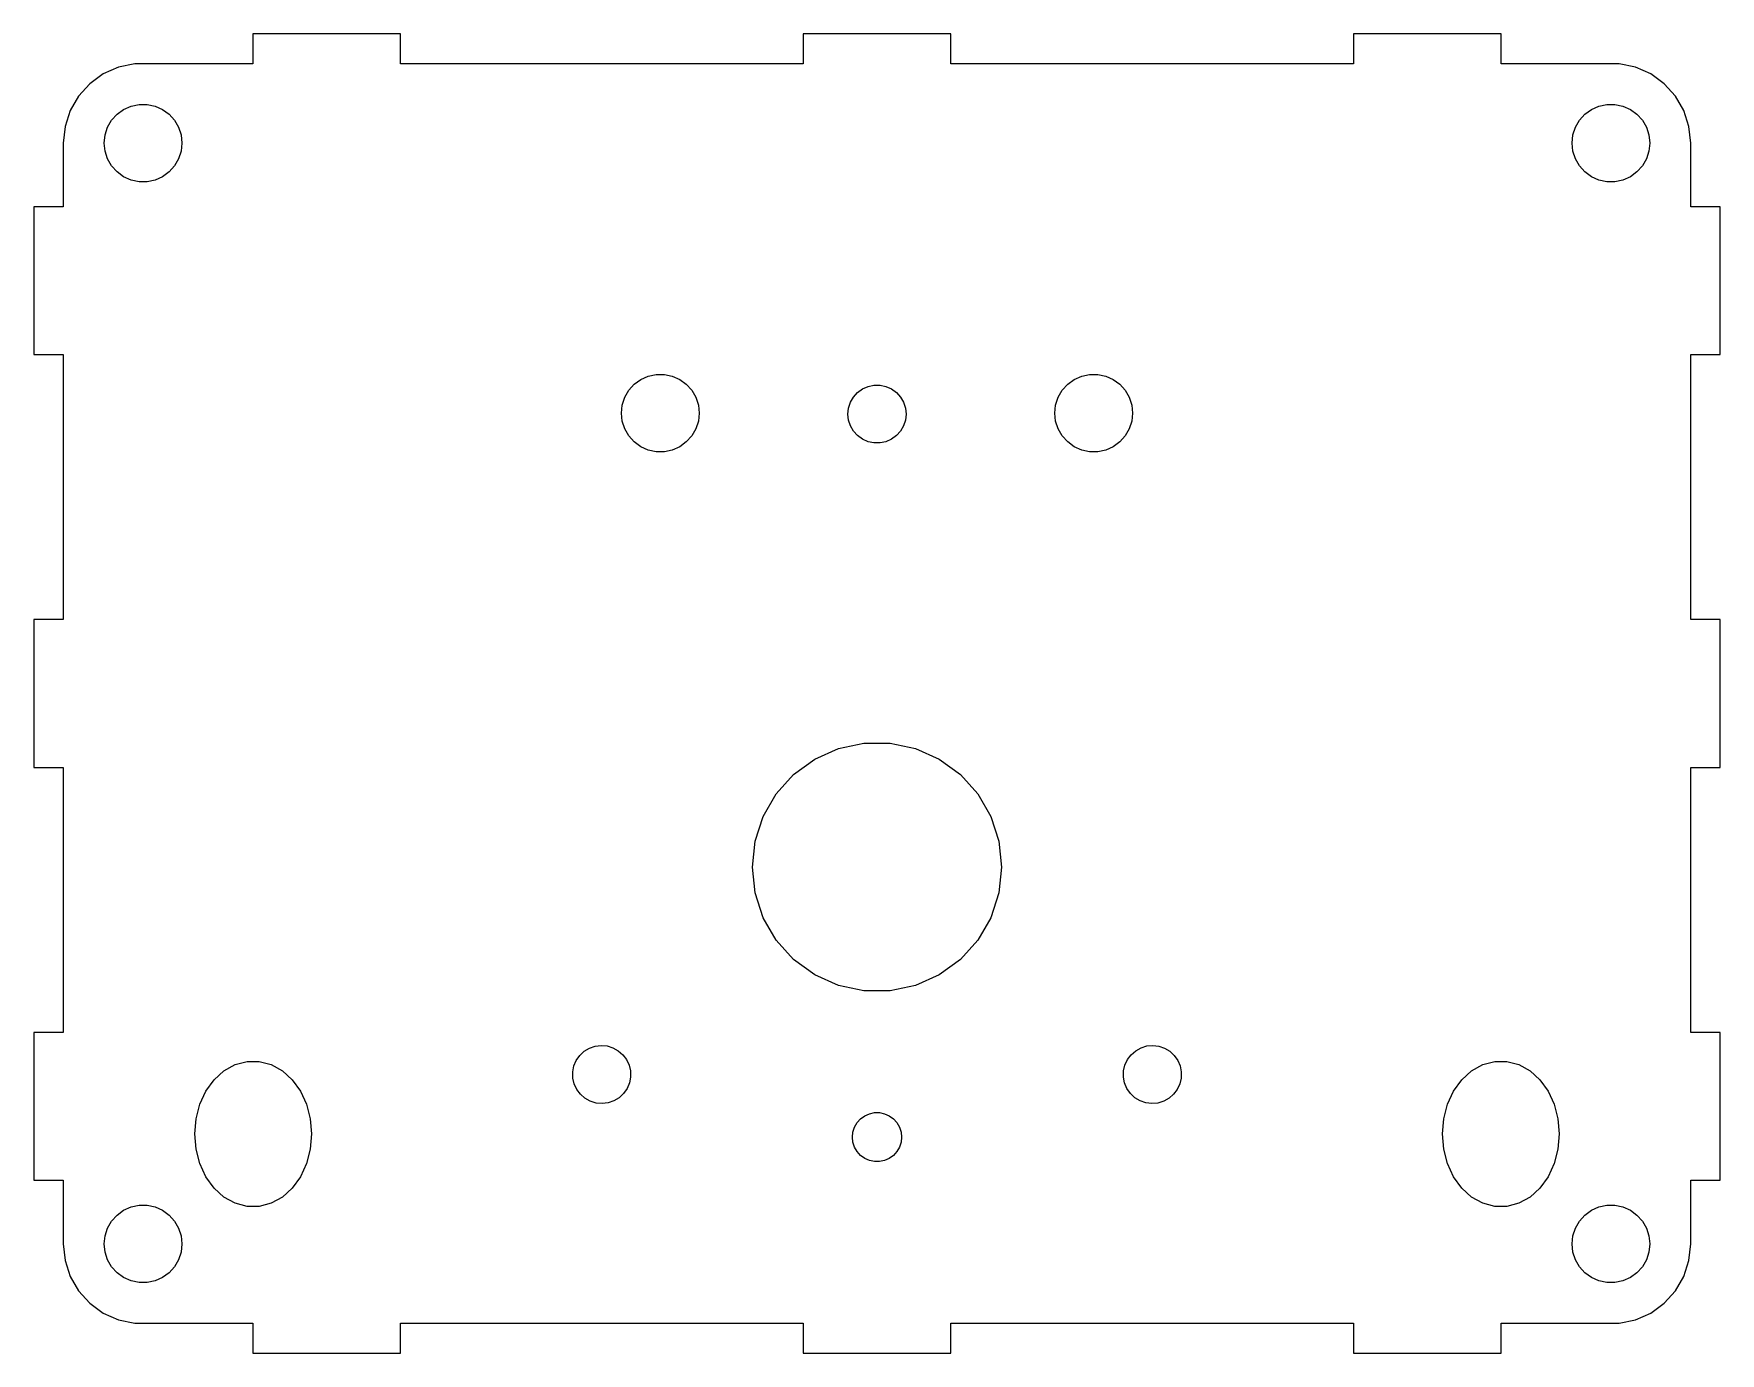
# Model space of a CAD drawing. Header units: metres. Extents: x -86 to 86, y -95 to 39.
import ezdxf

# ---------------------------------------------------------------- set-up
doc = ezdxf.new("R2010")
doc.units = ezdxf.units.M

msp = doc.modelspace()

# ---------------------------------------------------------------- linework, layer by layer
for p, q in [((-48.375, 38.525), (-63.375, 38.525)), ((-63.375, 38.525), (-63.375, 35.4806)), ((-48.375, 35.4806), (-48.375, 38.525)), ((7.5, 38.525), (-7.5, 38.525)), ((-7.5, 38.525), (-7.5, 35.4806)), ((7.5, 35.4806), (7.5, 38.525)), ((63.375, 38.525), (48.375, 38.525)), ((48.375, 38.525), (48.375, 35.4806)), ((63.375, 35.4806), (63.375, 38.525)), ((-78.55, 34.4398), (-79.92, 33.4445)), ((-77.003, 35.1286), (-78.55, 34.4398)), ((-75.3467, 35.4806), (-77.003, 35.1286)), ((-63.375, 35.4806), (-75.3467, 35.4806)), ((-7.5, 35.4806), (-48.375, 35.4806)), ((48.375, 35.4806), (7.5, 35.4806)), ((75.3467, 35.4806), (63.375, 35.4806)), ((77.003, 35.1286), (75.3467, 35.4806)), ((78.55, 34.4398), (77.003, 35.1286)), ((79.92, 33.4445), (78.55, 34.4398)), ((-79.92, 33.4445), (-81.053, 32.1861)), ((81.053, 32.1861), (79.92, 33.4445)), ((-81.053, 32.1861), (-81.8997, 30.7196)), ((-77.1431, 30.3604), (-76.475, 30.8458)), ((-76.475, 30.8458), (-75.7206, 31.1817)), ((-75.7206, 31.1817), (-74.9129, 31.3533)), ((-74.9129, 31.3533), (-74.0871, 31.3533)), ((-74.0871, 31.3533), (-73.2794, 31.1817)), ((-73.2794, 31.1817), (-72.525, 30.8458)), ((-72.525, 30.8458), (-71.8569, 30.3604)), ((71.8569, 30.3604), (72.525, 30.8458)), ((72.525, 30.8458), (73.2794, 31.1817)), ((73.2794, 31.1817), (74.0871, 31.3533)), ((74.0871, 31.3533), (74.9129, 31.3533)), ((74.9129, 31.3533), (75.7206, 31.1817)), ((75.7206, 31.1817), (76.475, 30.8458)), ((76.475, 30.8458), (77.1431, 30.3604)), ((81.8997, 30.7196), (81.053, 32.1861)), ((-82.423, 29.1091), (-82.6, 27.425)), ((-81.8997, 30.7196), (-82.423, 29.1091)), ((-78.1085, 29.0316), (-77.6956, 29.7467)), ((-77.6956, 29.7467), (-77.1431, 30.3604)), ((-71.8569, 30.3604), (-71.3044, 29.7467)), ((-71.3044, 29.7467), (-70.8915, 29.0316)), ((70.8915, 29.0316), (71.3044, 29.7467)), ((71.3044, 29.7467), (71.8569, 30.3604)), ((77.1431, 30.3604), (77.6956, 29.7467)), ((77.6956, 29.7467), (78.1085, 29.0316)), ((82.423, 29.1091), (81.8997, 30.7196)), ((82.6, 27.425), (82.423, 29.1091)), ((-82.6, 27.425), (-82.6, 20.95)), ((-78.45, 27.425), (-78.3637, 28.2462)), ((-78.3637, 26.6037), (-78.45, 27.425)), ((-78.3637, 28.2462), (-78.1085, 29.0316)), ((-70.8915, 29.0316), (-70.6363, 28.2462)), ((-70.6363, 28.2462), (-70.55, 27.425)), ((-70.55, 27.425), (-70.6363, 26.6037)), ((70.55, 27.425), (70.6363, 28.2462)), ((70.6363, 26.6037), (70.55, 27.425)), ((70.6363, 28.2462), (70.8915, 29.0316)), ((78.1085, 29.0316), (78.3637, 28.2462)), ((78.3637, 28.2462), (78.45, 27.425)), ((78.45, 27.425), (78.3637, 26.6037)), ((82.6, 20.95), (82.6, 27.425)), ((-78.1085, 25.8184), (-78.3637, 26.6037)), ((-77.6956, 25.1032), (-78.1085, 25.8184)), ((-70.8915, 25.8184), (-71.3044, 25.1032)), ((-70.6363, 26.6037), (-70.8915, 25.8184)), ((70.8915, 25.8184), (70.6363, 26.6037)), ((71.3044, 25.1032), (70.8915, 25.8184)), ((78.1085, 25.8184), (77.6956, 25.1032)), ((78.3637, 26.6037), (78.1085, 25.8184)), ((-77.1431, 24.4896), (-77.6956, 25.1032)), ((-76.475, 24.0042), (-77.1431, 24.4896)), ((-75.7206, 23.6683), (-76.475, 24.0042)), ((-72.525, 24.0042), (-73.2794, 23.6683)), ((-71.8569, 24.4896), (-72.525, 24.0042)), ((-71.3044, 25.1032), (-71.8569, 24.4896)), ((71.8569, 24.4896), (71.3044, 25.1032)), ((72.525, 24.0042), (71.8569, 24.4896)), ((73.2794, 23.6683), (72.525, 24.0042)), ((76.475, 24.0042), (75.7206, 23.6683)), ((77.1431, 24.4896), (76.475, 24.0042)), ((77.6956, 25.1032), (77.1431, 24.4896)), ((-74.9129, 23.4966), (-75.7206, 23.6683)), ((-74.0871, 23.4966), (-74.9129, 23.4966)), ((-73.2794, 23.6683), (-74.0871, 23.4966)), ((74.0871, 23.4966), (73.2794, 23.6683)), ((74.9129, 23.4966), (74.0871, 23.4966)), ((75.7206, 23.6683), (74.9129, 23.4966)), ((-82.6, 20.95), (-85.6, 20.95)), ((-85.6, 20.95), (-85.6, 5.95)), ((85.6, 20.95), (82.6, 20.95)), ((85.6, 5.95), (85.6, 20.95)), ((-85.6, 5.95), (-82.6, 5.95)), ((-82.6, 5.95), (-82.6, -20.975)), ((82.6, -20.975), (82.6, 5.95)), ((82.6, 5.95), (85.6, 5.95)), ((-23.975, 3.42079), (-23.2206, 3.75667)), ((-23.2206, 3.75667), (-22.4129, 3.92836)), ((-22.4129, 3.92836), (-21.5871, 3.92836)), ((-21.5871, 3.92836), (-20.7794, 3.75667)), ((-20.7794, 3.75667), (-20.025, 3.42079)), ((20.025, 3.42079), (20.7794, 3.75667)), ((20.7794, 3.75667), (21.5871, 3.92836)), ((21.5871, 3.92836), (22.4129, 3.92836)), ((22.4129, 3.92836), (23.2206, 3.75667)), ((23.2206, 3.75667), (23.975, 3.42079)), ((-25.6085, 1.6066), (-25.1956, 2.32175)), ((-25.1956, 2.32175), (-24.6431, 2.93541)), ((-24.6431, 2.93541), (-23.975, 3.42079)), ((-20.025, 3.42079), (-19.3569, 2.93541)), ((-19.3569, 2.93541), (-18.8044, 2.32175)), ((-18.8044, 2.32175), (-18.3915, 1.6066)), ((-2.3866, 1.63396), (-1.97392, 2.09227)), ((-1.97392, 2.09227), (-1.47499, 2.45477)), ((-1.47499, 2.45477), (-0.911591, 2.70561)), ((-0.911591, 2.70561), (-0.30835, 2.83383)), ((-0.30835, 2.83383), (0.30835, 2.83383)), ((0.30835, 2.83383), (0.911591, 2.70561)), ((0.911591, 2.70561), (1.47499, 2.45477)), ((1.47499, 2.45477), (1.97392, 2.09227)), ((1.97392, 2.09227), (2.3866, 1.63396)), ((18.3915, 1.6066), (18.8044, 2.32175)), ((18.8044, 2.32175), (19.3569, 2.93541)), ((19.3569, 2.93541), (20.025, 3.42079)), ((23.975, 3.42079), (24.6431, 2.93541)), ((24.6431, 2.93541), (25.1956, 2.32175)), ((25.1956, 2.32175), (25.6085, 1.6066)), ((-25.95, 0), (-25.8637, 0.821243)), ((-25.8637, -0.821243), (-25.95, 0)), ((-25.8637, 0.821243), (-25.6085, 1.6066)), ((-18.3915, 1.6066), (-18.1363, 0.821243)), ((-18.1363, 0.821243), (-18.05, 0)), ((-18.05, 0), (-18.1363, -0.821243)), ((-2.95, -0.099991), (-2.88553, 0.513336)), ((-2.88553, 0.513336), (-2.69495, 1.09987)), ((-2.69495, 1.09987), (-2.3866, 1.63396)), ((2.3866, 1.63396), (2.69495, 1.09987)), ((2.69495, 1.09987), (2.88553, 0.513336)), ((2.88553, 0.513336), (2.95, -0.099991)), ((18.05, 0), (18.1363, 0.821243)), ((18.1363, -0.821243), (18.05, 0)), ((18.1363, 0.821243), (18.3915, 1.6066)), ((25.6085, 1.6066), (25.8637, 0.821243)), ((25.8637, 0.821243), (25.95, 0)), ((25.95, 0), (25.8637, -0.821243)), ((-25.6085, -1.6066), (-25.8637, -0.821243)), ((-25.1956, -2.32175), (-25.6085, -1.6066)), ((-18.3915, -1.6066), (-18.8044, -2.32175)), ((-18.1363, -0.821243), (-18.3915, -1.6066)), ((-2.88553, -0.713333), (-2.95, -0.099991)), ((-2.69495, -1.29987), (-2.88553, -0.713333)), ((-2.3866, -1.83395), (-2.69495, -1.29987)), ((2.69495, -1.29987), (2.3866, -1.83395)), ((2.88553, -0.713333), (2.69495, -1.29987)), ((2.95, -0.099991), (2.88553, -0.713333)), ((18.3915, -1.6066), (18.1363, -0.821243)), ((18.8044, -2.32175), (18.3915, -1.6066)), ((25.6085, -1.6066), (25.1956, -2.32175)), ((25.8637, -0.821243), (25.6085, -1.6066)), ((-24.6431, -2.93541), (-25.1956, -2.32175)), ((-23.975, -3.42079), (-24.6431, -2.93541)), ((-23.2206, -3.75667), (-23.975, -3.42079)), ((-20.025, -3.42079), (-20.7794, -3.75667)), ((-19.3569, -2.93541), (-20.025, -3.42079)), ((-18.8044, -2.32175), (-19.3569, -2.93541)), ((-1.97392, -2.29227), (-2.3866, -1.83395)), ((-1.47499, -2.65477), (-1.97392, -2.29227)), ((-0.911591, -2.90561), (-1.47499, -2.65477)), ((-0.30835, -3.03383), (-0.911591, -2.90561)), ((0.30835, -3.03383), (-0.30835, -3.03383)), ((0.911591, -2.90561), (0.30835, -3.03383)), ((1.47499, -2.65477), (0.911591, -2.90561)), ((1.97392, -2.29227), (1.47499, -2.65477)), ((2.3866, -1.83395), (1.97392, -2.29227)), ((19.3569, -2.93541), (18.8044, -2.32175)), ((20.025, -3.42079), (19.3569, -2.93541)), ((20.7794, -3.75667), (20.025, -3.42079)), ((23.975, -3.42079), (23.2206, -3.75667)), ((24.6431, -2.93541), (23.975, -3.42079)), ((25.1956, -2.32175), (24.6431, -2.93541)), ((-22.4129, -3.92836), (-23.2206, -3.75667)), ((-21.5871, -3.92836), (-22.4129, -3.92836)), ((-20.7794, -3.75667), (-21.5871, -3.92836)), ((21.5871, -3.92836), (20.7794, -3.75667)), ((22.4129, -3.92836), (21.5871, -3.92836)), ((23.2206, -3.75667), (22.4129, -3.92836)), ((-82.6, -20.975), (-85.6, -20.975)), ((-85.6, -20.975), (-85.6, -35.975)), ((85.6, -20.975), (82.6, -20.975)), ((85.6, -35.975), (85.6, -20.975)), ((-6.325, -35.1448), (-3.90906, -34.0691)), ((-3.90906, -34.0691), (-1.32228, -33.5193)), ((-1.32228, -33.5193), (1.32228, -33.5193)), ((1.32228, -33.5193), (3.90906, -34.0691)), ((3.90906, -34.0691), (6.325, -35.1448)), ((-8.46449, -36.6992), (-6.325, -35.1448)), ((6.325, -35.1448), (8.46449, -36.6992)), ((-85.6, -35.975), (-82.6, -35.975)), ((-82.6, -35.975), (-82.6, -62.9)), ((-10.2341, -38.6645), (-8.46449, -36.6992)), ((8.46449, -36.6992), (10.2341, -38.6645)), ((82.6, -62.9), (82.6, -35.975)), ((82.6, -35.975), (85.6, -35.975)), ((-11.5563, -40.9548), (-10.2341, -38.6645)), ((10.2341, -38.6645), (11.5563, -40.9548)), ((-12.3736, -43.4699), (-11.5563, -40.9548)), ((11.5563, -40.9548), (12.3736, -43.4699)), ((-12.65, -46.1), (-12.3736, -43.4699)), ((12.3736, -43.4699), (12.65, -46.1)), ((-12.3736, -48.7301), (-12.65, -46.1)), ((12.65, -46.1), (12.3736, -48.7301)), ((-11.5563, -51.2452), (-12.3736, -48.7301)), ((12.3736, -48.7301), (11.5563, -51.2452)), ((-10.2341, -53.5355), (-11.5563, -51.2452)), ((11.5563, -51.2452), (10.2341, -53.5355)), ((-8.46449, -55.5008), (-10.2341, -53.5355)), ((10.2341, -53.5355), (8.46449, -55.5008)), ((-6.325, -57.0552), (-8.46449, -55.5008)), ((8.46449, -55.5008), (6.325, -57.0552)), ((-3.90906, -58.1309), (-6.325, -57.0552)), ((-1.32228, -58.6807), (-3.90906, -58.1309)), ((3.90906, -58.1309), (1.32228, -58.6807)), ((6.325, -57.0552), (3.90906, -58.1309)), ((1.32228, -58.6807), (-1.32228, -58.6807)), ((-82.6, -62.9), (-85.6, -62.9)), ((-85.6, -62.9), (-85.6, -77.9)), ((85.6, -62.9), (82.6, -62.9)), ((85.6, -77.9), (85.6, -62.9)), ((-30.1786, -65.2281), (-29.7276, -64.8075)), ((-29.7276, -64.8075), (-29.199, -64.4899)), ((-29.199, -64.4899), (-28.6158, -64.2891)), ((-28.6158, -64.2891), (-28.0037, -64.214)), ((-28.0037, -64.214), (-27.3893, -64.2677)), ((-27.3893, -64.2677), (-26.7996, -64.448)), ((-26.7996, -64.448), (-26.2602, -64.747)), ((-26.2602, -64.747), (-25.7947, -65.1516)), ((25.7947, -65.1516), (26.2602, -64.747)), ((26.2602, -64.747), (26.7996, -64.448)), ((26.7996, -64.448), (27.3893, -64.2677)), ((27.3893, -64.2677), (28.0037, -64.214)), ((28.0037, -64.214), (28.6158, -64.2891)), ((28.6158, -64.2891), (29.199, -64.4899)), ((29.199, -64.4899), (29.7276, -64.8075)), ((29.7276, -64.8075), (30.1786, -65.2281)), ((-66.2875, -66.781), (-65.1559, -66.1512)), ((-65.1559, -66.1512), (-63.9443, -65.8293)), ((-63.9443, -65.8293), (-62.7057, -65.8293)), ((-62.7057, -65.8293), (-61.4941, -66.1512)), ((-61.4941, -66.1512), (-60.3625, -66.781)), ((-30.891, -66.9064), (-30.7733, -66.301)), ((-30.7733, -66.301), (-30.5324, -65.7333)), ((-30.5324, -65.7333), (-30.1786, -65.2281)), ((-25.7947, -65.1516), (-25.4236, -65.6442)), ((-25.4236, -65.6442), (-25.163, -66.2031)), ((-25.163, -66.2031), (-25.0242, -66.804)), ((25.0242, -66.804), (25.163, -66.2031)), ((25.163, -66.2031), (25.4236, -65.6442)), ((25.4236, -65.6442), (25.7947, -65.1516)), ((30.1786, -65.2281), (30.5324, -65.7333)), ((30.5324, -65.7333), (30.7733, -66.301)), ((30.7733, -66.301), (30.891, -66.9064)), ((60.3625, -66.781), (61.4941, -66.1512)), ((61.4941, -66.1512), (62.7057, -65.8293)), ((62.7057, -65.8293), (63.9443, -65.8293)), ((63.9443, -65.8293), (65.1559, -66.1512)), ((65.1559, -66.1512), (66.2875, -66.781)), ((-68.1184, -68.8417), (-67.2896, -67.6911)), ((-67.2896, -67.6911), (-66.2875, -66.781)), ((-60.3625, -66.781), (-59.3604, -67.6911)), ((-59.3604, -67.6911), (-58.5316, -68.8417)), ((-30.8802, -67.523), (-30.891, -66.9064)), ((-30.7415, -68.1239), (-30.8802, -67.523)), ((-30.4809, -68.6829), (-30.7415, -68.1239)), ((-25.1311, -68.026), (-25.3721, -68.5937)), ((-25.0135, -67.4206), (-25.1311, -68.026)), ((-25.0242, -66.804), (-25.0135, -67.4206)), ((25.0135, -67.4206), (25.0242, -66.804)), ((25.1311, -68.026), (25.0135, -67.4206)), ((25.3721, -68.5937), (25.1311, -68.026)), ((30.7415, -68.1239), (30.4809, -68.6829)), ((30.8802, -67.523), (30.7415, -68.1239)), ((30.891, -66.9064), (30.8802, -67.523)), ((58.5316, -68.8417), (59.3604, -67.6911)), ((59.3604, -67.6911), (60.3625, -66.781)), ((66.2875, -66.781), (67.2896, -67.6911)), ((67.2896, -67.6911), (68.1184, -68.8417)), ((-69.1205, -71.6552), (-68.7377, -70.1826)), ((-68.7377, -70.1826), (-68.1184, -68.8417)), ((-58.5316, -68.8417), (-57.9122, -70.1826)), ((-57.9122, -70.1826), (-57.5295, -71.6552)), ((-30.1097, -69.1754), (-30.4809, -68.6829)), ((-29.6443, -69.58), (-30.1097, -69.1754)), ((-29.1049, -69.879), (-29.6443, -69.58)), ((-28.5151, -70.0593), (-29.1049, -69.879)), ((-27.9008, -70.1131), (-28.5151, -70.0593)), ((-27.2886, -70.0379), (-27.9008, -70.1131)), ((-26.7055, -69.8371), (-27.2886, -70.0379)), ((-26.1769, -69.5195), (-26.7055, -69.8371)), ((-25.7258, -69.0989), (-26.1769, -69.5195)), ((-25.3721, -68.5937), (-25.7258, -69.0989)), ((25.7258, -69.0989), (25.3721, -68.5937)), ((26.1769, -69.5195), (25.7258, -69.0989)), ((26.7055, -69.8371), (26.1769, -69.5195)), ((27.2886, -70.0379), (26.7055, -69.8371)), ((27.9008, -70.1131), (27.2886, -70.0379)), ((28.5151, -70.0593), (27.9008, -70.1131)), ((29.1049, -69.879), (28.5151, -70.0593)), ((29.6443, -69.58), (29.1049, -69.879)), ((30.1097, -69.1754), (29.6443, -69.58)), ((30.4809, -68.6829), (30.1097, -69.1754)), ((57.5295, -71.6552), (57.9122, -70.1826)), ((57.9122, -70.1826), (58.5316, -68.8417)), ((68.1184, -68.8417), (68.7377, -70.1826)), ((68.7377, -70.1826), (69.1205, -71.6552)), ((-69.25, -73.195), (-69.1205, -71.6552)), ((-57.5295, -71.6552), (-57.4, -73.195)), ((-2.02254, -72.0555), (-1.67282, -71.6671)), ((-1.67282, -71.6671), (-1.24998, -71.3599)), ((-1.24998, -71.3599), (-0.772537, -71.1474)), ((-0.772537, -71.1474), (-0.261307, -71.0387)), ((-0.261307, -71.0387), (0.261307, -71.0387)), ((0.261307, -71.0387), (0.772537, -71.1474)), ((0.772537, -71.1474), (1.25, -71.3599)), ((1.25, -71.3599), (1.67282, -71.6671)), ((1.67282, -71.6671), (2.02254, -72.0555)), ((57.4, -73.195), (57.5295, -71.6552)), ((69.1205, -71.6552), (69.25, -73.195)), ((-69.1205, -74.7348), (-69.25, -73.195)), ((-57.4, -73.195), (-57.5295, -74.7348)), ((-2.5, -73.525), (-2.44536, -73.0052)), ((-2.44536, -74.0448), (-2.5, -73.525)), ((-2.44536, -73.0052), (-2.28386, -72.5081)), ((-2.28386, -72.5081), (-2.02254, -72.0555)), ((2.02254, -72.0555), (2.28386, -72.5081)), ((2.28386, -72.5081), (2.44536, -73.0052)), ((2.44536, -73.0052), (2.5, -73.525)), ((2.5, -73.525), (2.44536, -74.0448)), ((57.5295, -74.7348), (57.4, -73.195)), ((69.25, -73.195), (69.1205, -74.7348)), ((-68.7377, -76.2074), (-69.1205, -74.7348)), ((-57.5295, -74.7348), (-57.9122, -76.2074)), ((-2.28386, -74.5418), (-2.44536, -74.0448)), ((-2.02254, -74.9945), (-2.28386, -74.5418)), ((-1.67282, -75.3829), (-2.02254, -74.9945)), ((2.02254, -74.9945), (1.67282, -75.3829)), ((2.28386, -74.5418), (2.02254, -74.9945)), ((2.44536, -74.0448), (2.28386, -74.5418)), ((57.9122, -76.2074), (57.5295, -74.7348)), ((69.1205, -74.7348), (68.7377, -76.2074)), ((-68.1184, -77.5483), (-68.7377, -76.2074)), ((-57.9122, -76.2074), (-58.5316, -77.5483)), ((-1.25, -75.6901), (-1.67282, -75.3829)), ((-0.772537, -75.9026), (-1.25, -75.6901)), ((-0.261307, -76.0113), (-0.772537, -75.9026)), ((0.261307, -76.0113), (-0.261307, -76.0113)), ((0.772537, -75.9026), (0.261307, -76.0113)), ((1.25, -75.6901), (0.772537, -75.9026)), ((1.67282, -75.3829), (1.25, -75.6901)), ((58.5316, -77.5483), (57.9122, -76.2074)), ((68.7377, -76.2074), (68.1184, -77.5483)), ((-85.6, -77.9), (-82.6, -77.9)), ((-82.6, -77.9), (-82.6, -84.375)), ((-67.2896, -78.6989), (-68.1184, -77.5483)), ((-66.2875, -79.609), (-67.2896, -78.6989)), ((-59.3604, -78.6989), (-60.3625, -79.609)), ((-58.5316, -77.5483), (-59.3604, -78.6989)), ((59.3604, -78.6989), (58.5316, -77.5483)), ((60.3625, -79.609), (59.3604, -78.6989)), ((67.2896, -78.6989), (66.2875, -79.609)), ((68.1184, -77.5483), (67.2896, -78.6989)), ((82.6, -84.375), (82.6, -77.9)), ((82.6, -77.9), (85.6, -77.9)), ((-75.7206, -80.6183), (-74.9129, -80.4466)), ((-74.9129, -80.4466), (-74.0871, -80.4466)), ((-74.0871, -80.4466), (-73.2794, -80.6183)), ((-65.1559, -80.2388), (-66.2875, -79.609)), ((-63.9443, -80.5607), (-65.1559, -80.2388)), ((-61.4941, -80.2388), (-62.7057, -80.5607)), ((-60.3625, -79.609), (-61.4941, -80.2388)), ((61.4941, -80.2388), (60.3625, -79.609)), ((62.7057, -80.5607), (61.4941, -80.2388)), ((65.1559, -80.2388), (63.9443, -80.5607)), ((66.2875, -79.609), (65.1559, -80.2388)), ((73.2794, -80.6183), (74.0871, -80.4466)), ((74.0871, -80.4466), (74.9129, -80.4466)), ((74.9129, -80.4466), (75.7206, -80.6183)), ((-78.1085, -82.7684), (-77.6956, -82.0532)), ((-77.6956, -82.0532), (-77.1431, -81.4396)), ((-77.1431, -81.4396), (-76.475, -80.9542)), ((-76.475, -80.9542), (-75.7206, -80.6183)), ((-73.2794, -80.6183), (-72.525, -80.9542)), ((-72.525, -80.9542), (-71.8569, -81.4396)), ((-71.8569, -81.4396), (-71.3044, -82.0532)), ((-71.3044, -82.0532), (-70.8915, -82.7684)), ((-62.7057, -80.5607), (-63.9443, -80.5607)), ((63.9443, -80.5607), (62.7057, -80.5607)), ((70.8915, -82.7684), (71.3044, -82.0532)), ((71.3044, -82.0532), (71.8569, -81.4396)), ((71.8569, -81.4396), (72.525, -80.9542)), ((72.525, -80.9542), (73.2794, -80.6183)), ((75.7206, -80.6183), (76.475, -80.9542)), ((76.475, -80.9542), (77.1431, -81.4396)), ((77.1431, -81.4396), (77.6956, -82.0532)), ((77.6956, -82.0532), (78.1085, -82.7684)), ((-78.45, -84.375), (-78.3637, -83.5537)), ((-78.3637, -83.5537), (-78.1085, -82.7684)), ((-70.8915, -82.7684), (-70.6363, -83.5537)), ((-70.6363, -83.5537), (-70.55, -84.375)), ((70.55, -84.375), (70.6363, -83.5537)), ((70.6363, -83.5537), (70.8915, -82.7684)), ((78.1085, -82.7684), (78.3637, -83.5537)), ((78.3637, -83.5537), (78.45, -84.375)), ((-82.6, -84.375), (-82.423, -86.0591)), ((-78.3637, -85.1962), (-78.45, -84.375)), ((-78.1085, -85.9816), (-78.3637, -85.1962)), ((-70.6363, -85.1962), (-70.8915, -85.9816)), ((-70.55, -84.375), (-70.6363, -85.1962)), ((70.6363, -85.1962), (70.55, -84.375)), ((70.8915, -85.9816), (70.6363, -85.1962)), ((78.3637, -85.1962), (78.1085, -85.9816)), ((78.45, -84.375), (78.3637, -85.1962)), ((82.423, -86.0591), (82.6, -84.375)), ((-82.423, -86.0591), (-81.8997, -87.6696)), ((-77.6956, -86.6967), (-78.1085, -85.9816)), ((-77.1431, -87.3104), (-77.6956, -86.6967)), ((-76.475, -87.7958), (-77.1431, -87.3104)), ((-71.8569, -87.3104), (-72.525, -87.7958)), ((-71.3044, -86.6967), (-71.8569, -87.3104)), ((-70.8915, -85.9816), (-71.3044, -86.6967)), ((71.3044, -86.6967), (70.8915, -85.9816)), ((71.8569, -87.3104), (71.3044, -86.6967)), ((72.525, -87.7958), (71.8569, -87.3104)), ((77.1431, -87.3104), (76.475, -87.7958)), ((77.6956, -86.6967), (77.1431, -87.3104)), ((78.1085, -85.9816), (77.6956, -86.6967)), ((81.8997, -87.6696), (82.423, -86.0591)), ((-81.8997, -87.6696), (-81.053, -89.1361)), ((-75.7206, -88.1317), (-76.475, -87.7958)), ((-74.9129, -88.3034), (-75.7206, -88.1317)), ((-74.0871, -88.3034), (-74.9129, -88.3034)), ((-73.2794, -88.1317), (-74.0871, -88.3034)), ((-72.525, -87.7958), (-73.2794, -88.1317)), ((73.2794, -88.1317), (72.525, -87.7958)), ((74.0871, -88.3034), (73.2794, -88.1317)), ((74.9129, -88.3034), (74.0871, -88.3034)), ((75.7206, -88.1317), (74.9129, -88.3034)), ((76.475, -87.7958), (75.7206, -88.1317)), ((81.053, -89.1361), (81.8997, -87.6696)), ((-81.053, -89.1361), (-79.92, -90.3945)), ((-79.92, -90.3945), (-78.55, -91.3898)), ((78.55, -91.3898), (79.92, -90.3945)), ((79.92, -90.3945), (81.053, -89.1361)), ((-78.55, -91.3898), (-77.003, -92.0786)), ((-77.003, -92.0786), (-75.3467, -92.4306)), ((-75.3467, -92.4306), (-63.375, -92.4306)), ((-63.375, -92.4306), (-63.375, -95.475)), ((-48.375, -95.475), (-48.375, -92.4306)), ((-48.375, -92.4306), (-7.5, -92.4306)), ((-7.5, -92.4306), (-7.5, -95.475)), ((7.5, -95.475), (7.5, -92.4306)), ((7.5, -92.4306), (48.375, -92.4306)), ((48.375, -92.4306), (48.375, -95.475)), ((63.375, -95.475), (63.375, -92.4306)), ((63.375, -92.4306), (75.3467, -92.4306)), ((75.3467, -92.4306), (77.003, -92.0786)), ((77.003, -92.0786), (78.55, -91.3898)), ((-63.375, -95.475), (-48.375, -95.475)), ((-7.5, -95.475), (7.5, -95.475)), ((48.375, -95.475), (63.375, -95.475))]:
    msp.add_line(p, q)

doc.saveas('drawing.dxf')
